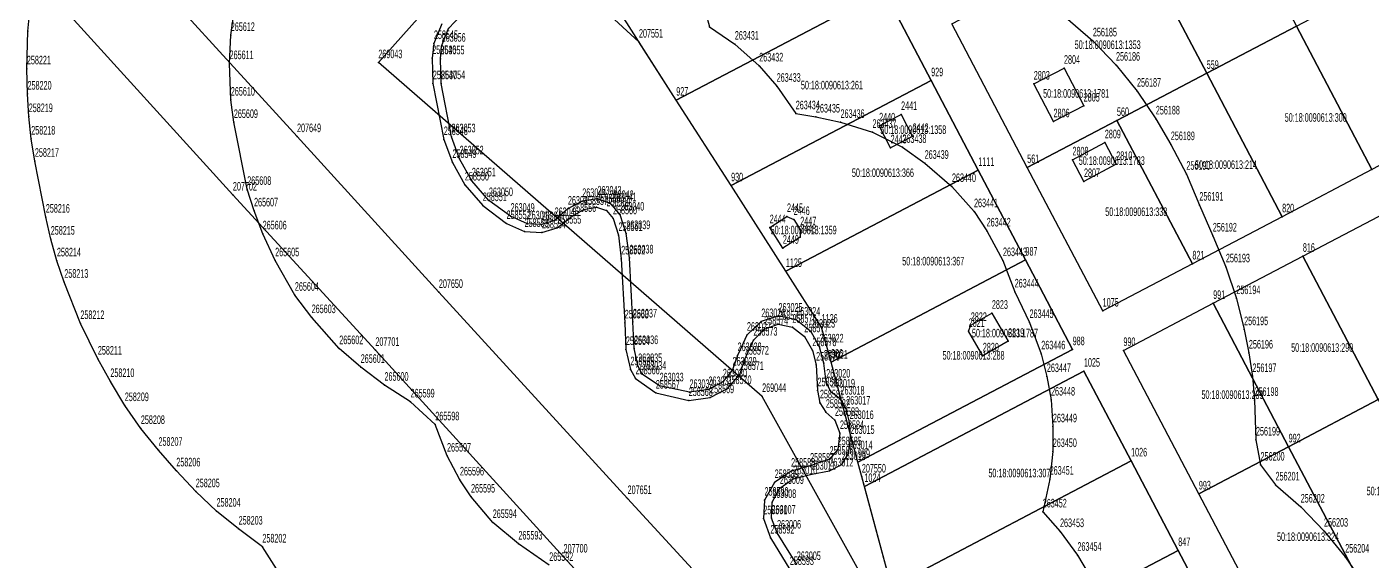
# Model space of a CAD drawing. Extents: x 1277570 to 1279623, y 422293 to 424918.
# Drawn here: x 1277600.1 to 1277931.9, y 423451.7 to 423583.6 of the extents above; entities that cross this region are included whole.
import ezdxf

# ---------------------------------------------------------------- set-up
doc = ezdxf.new("R2010")
doc.units = 0
doc.layers.get('0').update_dxf_attribs({"linetype": 'CONTINUOUS'})

# ---------------------------------------------------------------- blocks, each defined once
blk = doc.blocks.new('REGION0')
at = {"color": 7, "linetype": 'CONTINUOUS'}
blk.add_lwpolyline([(1277895.719999, 423432.259999), (1277884.089999, 423454.379999), (1277872.459999, 423476.509999), (1277860.829999, 423498.649998), (1277806.690002, 423470.199999), (1277805.1, 423476.14), (1277858.040001, 423503.960001), (1277846.410001, 423526.09), (1277834.780001, 423548.22), (1277823.150001, 423570.35), (1277811.520001, 423592.48)], dxfattribs=at)
for points in [[(1277850.360002, 423595.939999), (1277872.49, 423607.580001), (1277894.619999, 423619.199999), (1277916.750002, 423630.84), (1277938.890002, 423642.469998), (1277961.01, 423654.1), (1277979.620001, 423618.689998), (1277998.230002, 423583.280002), (1277976.099999, 423571.65), (1277953.97, 423560.019998), (1277931.840002, 423548.39), (1277909.709998, 423536.759998), (1277887.579999, 423525.130001), (1277865.450001, 423513.499999), (1277846.84, 423548.91), (1277828.229998, 423584.320002)], [(1277892.699999, 423515.39), (1277914.820002, 423527.020002), (1277936.960001, 423538.649999), (1277959.09, 423550.280001), (1277981.219998, 423561.909998), (1278003.350002, 423573.54), (1278021.959998, 423538.129999), (1278040.559999, 423502.730002), (1278018.430001, 423491.09), (1277996.300002, 423479.469998), (1277974.169998, 423467.830001), (1277952.04, 423456.209998), (1277929.910001, 423444.580001), (1277911.559999, 423434.929999), (1277904.149999, 423439.859999), (1277889.170001, 423468.36), (1277870.57, 423503.760002)]]:
    blk.add_lwpolyline(points, close=True, dxfattribs=at)

msp = doc.modelspace()

# ---------------------------------------------------------------- linework, layer by layer
at = {"color": 7, "linetype": 'CONTINUOUS'}
for points in [[(1278928.590002, 422296.199999), (1278272.21, 422313.72), (1278280.100001, 422652.879999), (1278114.470001, 422774.680002), (1277866.460001, 423219.000002), (1277891.869999, 423239.150001), (1277900.639998, 423248.799998), (1277891.869999, 423293.490002), (1277781.459999, 423492.419999), (1277686.81, 423574.800002), (1277715.729999, 423607.230001), (1277692.94, 423640.53), (1277730.620002, 423822.8), (1277756.040001, 423821.06), (1277827.020002, 423909.56)], [(1277768.459999, 423413.550001), (1277732.49, 423452.780002), (1277686.08, 423503.809999), (1277650.940001, 423542.140002), (1277607.750002, 423589.739998), (1277614.800002, 423610.27), (1277618.010002, 423609.200002), (1277620.679998, 423607.119998), (1277666.76, 423556.549998), (1277701.74, 423518.099998), (1277748.280002, 423467.220001), (1277785.79, 423426.299999)], [(1277664.529998, 423445.309999), (1277658.209998, 423455.269998), (1277652.349998, 423459.690002), (1277646.9, 423464.110001), (1277641.77, 423468.909999), (1277636.989999, 423474.050001), (1277632.579998, 423479.140002), (1277628.240001, 423484.510001), (1277624.28, 423490.169999), (1277620.72, 423496.1), (1277617.640002, 423501.649999), (1277613.320001, 423510.420002), (1277609.36, 423520.609998), (1277607.540001, 423525.879998), (1277606.019998, 423531.239998), (1277604.800001, 423536.679998), (1277602.109999, 423550.47), (1277601.199999, 423555.960002), (1277600.590001, 423561.500002), (1277600.29, 423567.050001), (1277600.130001, 423573.28), (1277600.330002, 423582.590002), (1277601.169998, 423590.890001)], [(1277766.699998, 423590.239999), (1277768.459999, 423583.58), (1277774.730001, 423579.380002), (1277780.74, 423573.999999), (1277785.05, 423568.979999), (1277789.750002, 423562.190002), (1277794.729999, 423561.399998), (1277800.8, 423560.07), (1277808.68, 423557.610002), (1277816.049998, 423553.879998), (1277821.549998, 423549.969999), (1277828.280001, 423544.24), (1277833.719998, 423538.03), (1277836.839998, 423533.27), (1277840.859998, 423525.949999), (1277843.750001, 423518.210001), (1277847.410001, 423510.680002), (1277850.309999, 423502.94), (1277851.689999, 423497.329999), (1277852.71, 423491.539999), (1277853.180001, 423484.940001), (1277853.149999, 423478.82), (1277852.380002, 423472), (1277850.669999, 423463.920002), (1277854.930001, 423459.069998), (1277859.220001, 423453.230001), (1277863.460002, 423446.140001)], [(1277728.960002, 423450.73), (1277721.350001, 423456), (1277715.030001, 423461.309998), (1277709.669998, 423467.599999), (1277706.939999, 423471.82), (1277703.75, 423477.7), (1277700.860002, 423485.429998), (1277694.759999, 423491.070001), (1277688.320002, 423495.189998), (1277682.460002, 423499.610002), (1277677.169998, 423504.220001), (1277670.370002, 423511.879998), (1277666.22, 423517.399998), (1277661.36, 423525.910001), (1277658.280002, 423532.560001), (1277656.15, 423538.219999), (1277654.479999, 423543.540001), (1277651.179999, 423560.050001), (1277650.429998, 423565.560002), (1277650.120001, 423574.570001), (1277650.420002, 423581.529998), (1277651.48, 423589.289999)], [(1277790.010001, 423450.939998), (1277785.14, 423458.709999), (1277783.790001, 423462.370002), (1277783.95, 423466.270001), (1277785.829998, 423469.730001), (1277789.120002, 423472.09), (1277793.680001, 423473.229999), (1277798.05, 423474.040002), (1277801.090001, 423475.610001), (1277802.779998, 423478.3), (1277803.259999, 423482.080002), (1277803.049998, 423485.749999), (1277802.200001, 423489.319998), (1277800.79, 423491.760002), (1277798.430001, 423493.529999), (1277797.270002, 423495.969998), (1277796.67, 423500.639998), (1277795.629998, 423504.640001), (1277793.519998, 423508.3), (1277789.879999, 423511.280002), (1277785.5, 423512.260001), (1277781.259998, 423510.899999), (1277777.72, 423507.529999), (1277775.409999, 423502.51), (1277774.170001, 423498.940001), (1277771.78, 423496.03), (1277768.230001, 423494.12), (1277763.54, 423493.420001), (1277756.179998, 423495.040002), (1277751.9, 423497.910001), (1277750.879999, 423499.800001), (1277749.9, 423504.24), (1277749.599999, 423510.81), (1277748.740002, 423526.61), (1277747.939998, 423532.619998), (1277746.460002, 423537.179999), (1277744.539998, 423539.509999), (1277743.839999, 423540.060002), (1277740.850001, 423541.149999), (1277737.110002, 423540.569998), (1277733.569999, 423538.659998), (1277730.289999, 423535.850001), (1277727.059998, 423534.83), (1277723.630001, 423535.029998), (1277719.430001, 423536.9), (1277714.079999, 423540.760002), (1277709.859999, 423545.63), (1277706.849999, 423551.07), (1277704.85, 423556.510001), (1277702.29, 423569.630001), (1277702.130001, 423575.750002), (1277702.420002, 423578.870002), (1277704.11, 423583.23), (1277707.270002, 423586.480002)], [(1277790.010001, 423450.939998), (1277785.14, 423458.709999), (1277783.790001, 423462.370002), (1277783.95, 423466.270001), (1277785.829998, 423469.730001), (1277789.120002, 423472.09), (1277793.680001, 423473.229999), (1277798.05, 423474.040002), (1277801.090001, 423475.610001), (1277802.779998, 423478.3), (1277803.259999, 423482.080002), (1277803.049998, 423485.749999), (1277802.200001, 423489.319998), (1277800.79, 423491.760002), (1277798.430001, 423493.529999), (1277797.270002, 423495.969998), (1277796.67, 423500.639998), (1277795.629998, 423504.640001), (1277793.519998, 423508.3), (1277789.879999, 423511.280002), (1277785.5, 423512.260001), (1277781.259998, 423510.899999), (1277777.72, 423507.529999), (1277775.409999, 423502.51), (1277774.170001, 423498.940001), (1277771.78, 423496.03), (1277768.230001, 423494.12), (1277763.54, 423493.420001), (1277756.179998, 423495.040002), (1277751.9, 423497.910001), (1277750.879999, 423499.800001), (1277749.9, 423504.24), (1277749.599999, 423510.81), (1277748.740002, 423526.61), (1277747.939998, 423532.619998), (1277746.460002, 423537.179999), (1277744.539998, 423539.509999), (1277743.839999, 423540.060002), (1277740.850001, 423541.149999), (1277737.110002, 423540.569998), (1277733.569999, 423538.659998), (1277730.289999, 423535.850001), (1277727.059998, 423534.83), (1277723.630001, 423535.029998), (1277719.430001, 423536.9), (1277714.079999, 423540.760002), (1277709.859999, 423545.63), (1277706.849999, 423551.07), (1277704.85, 423556.510001), (1277702.29, 423569.630001), (1277702.130001, 423575.750002), (1277702.420002, 423578.870002), (1277704.11, 423583.23), (1277707.270002, 423586.480002)], [(1277818.84, 423424.9), (1277806.060002, 423472.539999), (1277805.1, 423476.14), (1277798.460002, 423500.889998), (1277796.140001, 423509.529999), (1277787.33, 423523.290002), (1277773.810001, 423544.42), (1277760.280002, 423565.549998), (1277751.09, 423579.889998), (1277743.070002, 423587.250002)], [(1277853.229999, 423588.660001), (1277863.039999, 423580.180001), (1277868.74, 423574.189998), (1277873.919999, 423567.76), (1277878.560002, 423560.92), (1277882.259999, 423554.580002), (1277886.089998, 423547.260001), (1277889.299998, 423539.640001), (1277892.62, 423532.030002), (1277895.840001, 423524.420002), (1277898.420001, 423516.570001), (1277900.330001, 423508.909999), (1277901.520001, 423503.149998), (1277902.379998, 423497.329999), (1277902.890001, 423491.459999), (1277903.260001, 423481.68), (1277904.380002, 423475.479999), (1277908.079999, 423470.580002), (1277914.289998, 423465.130002), (1277920.040002, 423459.180001), (1277925.269998, 423452.780002), (1277929.959999, 423445.98)], [(1277702.46, 423584.330001), (1277700.519999, 423579.519999), (1277700.100001, 423575.850002), (1277700.259999, 423569.620002), (1277702.950001, 423555.83), (1277705.079998, 423550.170002), (1277708.160001, 423544.619999), (1277712.570002, 423539.529998), (1277718.430002, 423535.109999), (1277722.88, 423533.139998), (1277727.140002, 423532.820001), (1277730.929999, 423533.97), (1277734.6, 423536.880001), (1277737.509999, 423538.569999), (1277740.609998, 423539.15), (1277743.079998, 423538.270001), (1277744.68, 423536.280001), (1277746.05, 423532.159999), (1277746.710001, 423526.369999), (1277747.569998, 423510.569998), (1277747.869999, 423504.009998), (1277748.98, 423499.010002), (1277750.26, 423496.790001), (1277755.240002, 423493.26), (1277763.36, 423491.420001), (1277768.619998, 423492.120001), (1277772.919998, 423494.370001), (1277775.949998, 423497.84), (1277777.200001, 423501.630001), (1277779.320002, 423506.319999), (1277781.970002, 423509.009999), (1277785.450002, 423510.250002), (1277788.940002, 423509.5), (1277791.879998, 423507.18), (1277793.870002, 423503.739999), (1277794.770001, 423500.18), (1277795.13, 423493.840001), (1277795.719998, 423490.84), (1277797.189998, 423488.51), (1277799.43, 423486.52), (1277800.660002, 423483.290002), (1277800.100002, 423479.279999), (1277798.090002, 423476.93), (1277793.279999, 423475.229998), (1277788.599999, 423473.98), (1277784.549998, 423471.169998), (1277782.050001, 423466.81), (1277781.76, 423462.249999), (1277783.5, 423457.47), (1277788.300002, 423449.709999)], [(1277702.46, 423584.330001), (1277700.519999, 423579.519999), (1277700.100001, 423575.850002), (1277700.259999, 423569.620002), (1277702.950001, 423555.83), (1277705.079998, 423550.170002), (1277708.160001, 423544.619999), (1277712.570002, 423539.529998), (1277718.430002, 423535.109999), (1277722.88, 423533.139998), (1277727.140002, 423532.820001), (1277730.929999, 423533.97), (1277734.6, 423536.880001), (1277737.509999, 423538.569999), (1277740.609998, 423539.15), (1277743.079998, 423538.270001), (1277744.68, 423536.280001), (1277746.05, 423532.159999), (1277746.710001, 423526.369999), (1277747.569998, 423510.569998), (1277747.869999, 423504.009998), (1277748.98, 423499.010002), (1277750.26, 423496.790001), (1277755.240002, 423493.26), (1277763.36, 423491.420001), (1277768.619998, 423492.120001), (1277772.919998, 423494.370001), (1277775.949998, 423497.84), (1277777.200001, 423501.630001), (1277779.320002, 423506.319999), (1277781.970002, 423509.009999), (1277785.450002, 423510.250002), (1277788.940002, 423509.5), (1277791.879998, 423507.18), (1277793.870002, 423503.739999), (1277794.770001, 423500.18), (1277795.13, 423493.840001), (1277795.719998, 423490.84), (1277797.189998, 423488.51), (1277799.43, 423486.52), (1277800.660002, 423483.290002), (1277800.100002, 423479.279999), (1277798.090002, 423476.93), (1277793.279999, 423475.229998), (1277788.599999, 423473.98), (1277784.549998, 423471.169998), (1277782.050001, 423466.81), (1277781.76, 423462.249999), (1277783.5, 423457.47), (1277788.300002, 423449.709999)]]:
    msp.add_lwpolyline(points, dxfattribs=at)
for points in [[(1277872.49, 423607.580001), (1277894.619999, 423619.199999), (1277913.23, 423583.800002), (1277891.100002, 423572.17)], [(1277746.749998, 423586.68), (1277799.89, 423614.609999), (1277811.520001, 423592.48), (1277760.280002, 423565.549998)], [(1277828.229998, 423584.320002), (1277850.360002, 423595.939999), (1277872.49, 423607.580001), (1277891.100002, 423572.17), (1277868.969998, 423560.540002), (1277846.84, 423548.91)], [(1277913.23, 423583.800002), (1277935.359999, 423595.429999), (1277953.97, 423560.019998), (1277931.840002, 423548.39)], [(1277760.280002, 423565.549998), (1277811.520001, 423592.48), (1277823.150001, 423570.35), (1277773.810001, 423544.42)], [(1277891.100002, 423572.17), (1277913.23, 423583.800002), (1277931.840002, 423548.39), (1277909.709998, 423536.759998)], [(1277848.459998, 423569.530002), (1277855.91, 423573.420002), (1277860.780001, 423564.110001), (1277853.329999, 423560.220001)], [(1277773.810001, 423544.42), (1277823.150001, 423570.35), (1277834.780001, 423548.22), (1277787.33, 423523.290002)], [(1277868.969998, 423560.540002), (1277891.100002, 423572.17), (1277909.709998, 423536.759998), (1277887.579999, 423525.130001)], [(1277810.32, 423559.190001), (1277815.73, 423561.999998), (1277818.570001, 423556.590001), (1277813.15, 423553.769999)], [(1277846.84, 423548.91), (1277868.969998, 423560.540002), (1277887.579999, 423525.130001), (1277865.450001, 423513.499999)], [(1277860.839999, 423545.46), (1277857.999999, 423550.800001), (1277865.98, 423555.030001), (1277868.809999, 423549.69)], [(1277787.33, 423523.290002), (1277834.780001, 423548.22), (1277846.410001, 423526.09), (1277798.460002, 423500.889998), (1277796.140001, 423509.529999)], [(1277783.32, 423534.079998), (1277787.589999, 423536.82), (1277789.239999, 423536.090002), (1277790.869998, 423533.559998), (1277790.82, 423531.72), (1277786.579999, 423529.000002)], [(1277914.820002, 423527.020002), (1277936.960001, 423538.649999), (1277955.560002, 423503.240002), (1277933.429999, 423491.61)], [(1277892.699999, 423515.39), (1277914.820002, 423527.020002), (1277933.429999, 423491.61), (1277911.31, 423479.979998)], [(1277798.460002, 423500.889998), (1277846.410001, 423526.09), (1277858.040001, 423503.960001), (1277805.1, 423476.14)], [(1277870.57, 423503.760002), (1277892.699999, 423515.39), (1277911.31, 423479.979998), (1277889.170001, 423468.36)], [(1277842.130002, 423506.030001), (1277835.890001, 423502.42), (1277832.39, 423508.479999), (1277832.93, 423509.949999), (1277838.129999, 423512.950001)], [(1277806.690002, 423470.199999), (1277860.829999, 423498.649998), (1277872.459999, 423476.509999), (1277813.329999, 423445.440001)], [(1277911.31, 423479.979998), (1277933.429999, 423491.61), (1277952.04, 423456.209998), (1277929.910001, 423444.580001)], [(1277889.170001, 423468.36), (1277911.31, 423479.979998), (1277929.910001, 423444.580001), (1277911.559999, 423434.929999), (1277904.149999, 423439.859999)], [(1277813.329999, 423445.440001), (1277872.459999, 423476.509999), (1277884.089999, 423454.379999), (1277824.05, 423422.839999), (1277818.84, 423424.9)], [(1277824.05, 423422.839999), (1277884.089999, 423454.379999), (1277895.719999, 423432.259999), (1277861.759999, 423407.920002)]]:
    msp.add_lwpolyline(points, close=True, dxfattribs=at)
at = {"color": 7}
for p in [(1277704.11, 423583.23), (1277768.459999, 423583.58), (1277600.330002, 423582.590002), (1277650.420002, 423581.529998), (1277751.09, 423579.889998), (1277863.039999, 423580.180001), (1277700.519999, 423579.519999), (1277702.420002, 423578.870002), (1277774.730001, 423579.380002), (1277600.130001, 423573.28), (1277650.120001, 423574.570001), (1277686.81, 423574.800002), (1277700.100001, 423575.850002), (1277702.130001, 423575.750002), (1277780.74, 423573.999999), (1277855.91, 423573.420002), (1277868.74, 423574.189998), (1277823.150001, 423570.35), (1277891.100002, 423572.17), (1277600.29, 423567.050001), (1277700.259999, 423569.620002), (1277702.29, 423569.630001), (1277785.05, 423568.979999), (1277848.459998, 423569.530002), (1277873.919999, 423567.76), (1277650.429998, 423565.560002), (1277760.280002, 423565.549998), (1277860.780001, 423564.110001), (1277600.590001, 423561.500002), (1277651.179999, 423560.050001), (1277789.750002, 423562.190002), (1277794.729999, 423561.399998), (1277800.8, 423560.07), (1277815.73, 423561.999998), (1277853.329999, 423560.220001), (1277868.969998, 423560.540002), (1277878.560002, 423560.92), (1277666.76, 423556.549998), (1277808.68, 423557.610002), (1277810.32, 423559.190001), (1277818.570001, 423556.590001), (1277601.199999, 423555.960002), (1277702.950001, 423555.83), (1277704.85, 423556.510001), (1277813.15, 423553.769999), (1277816.049998, 423553.879998), (1277865.98, 423555.030001), (1277882.259999, 423554.580002), (1277602.109999, 423550.47), (1277705.079998, 423550.170002), (1277706.849999, 423551.07), (1277821.549998, 423549.969999), (1277857.999999, 423550.800001), (1277834.780001, 423548.22), (1277846.84, 423548.91), (1277868.809999, 423549.69), (1277886.089998, 423547.260001), (1277931.840002, 423548.39), (1277654.479999, 423543.540001), (1277708.160001, 423544.619999), (1277709.859999, 423545.63), (1277773.810001, 423544.42), (1277828.280001, 423544.24), (1277860.839999, 423545.46), (1277650.940001, 423542.140002), (1277714.079999, 423540.760002), (1277737.110002, 423540.569998), (1277740.850001, 423541.149999), (1277743.839999, 423540.060002), (1277604.800001, 423536.679998), (1277656.15, 423538.219999), (1277712.570002, 423539.529998), (1277719.430001, 423536.9), (1277733.569999, 423538.659998), (1277734.6, 423536.880001), (1277737.509999, 423538.569999), (1277740.609998, 423539.15), (1277743.079998, 423538.270001), (1277744.539998, 423539.509999), (1277746.460002, 423537.179999), (1277787.589999, 423536.82), (1277833.719998, 423538.03), (1277889.299998, 423539.640001), (1277909.709998, 423536.759998), (1277718.430002, 423535.109999), (1277723.630001, 423535.029998), (1277727.059998, 423534.83), (1277730.289999, 423535.850001), (1277730.929999, 423533.97), (1277744.68, 423536.280001), (1277783.32, 423534.079998), (1277789.239999, 423536.090002), (1277790.869998, 423533.559998), (1277606.019998, 423531.239998), (1277658.280002, 423532.560001), (1277722.88, 423533.139998), (1277727.140002, 423532.820001), (1277746.05, 423532.159999), (1277747.939998, 423532.619998), (1277790.82, 423531.72), (1277836.839998, 423533.27), (1277892.62, 423532.030002), (1277786.579999, 423529.000002), (1277914.820002, 423527.020002), (1277607.540001, 423525.879998), (1277661.36, 423525.910001), (1277746.710001, 423526.369999), (1277748.740002, 423526.61), (1277840.859998, 423525.949999), (1277846.410001, 423526.09), (1277887.579999, 423525.130001), (1277895.840001, 423524.420002), (1277609.36, 423520.609998), (1277787.33, 423523.290002), (1277666.22, 423517.399998), (1277701.74, 423518.099998), (1277843.750001, 423518.210001), (1277865.450001, 423513.499999), (1277892.699999, 423515.39), (1277898.420001, 423516.570001), (1277613.320001, 423510.420002), (1277670.370002, 423511.879998), (1277747.569998, 423510.569998), (1277749.599999, 423510.81), (1277781.259998, 423510.899999), (1277785.450002, 423510.250002), (1277785.5, 423512.260001), (1277789.879999, 423511.280002), (1277838.129999, 423512.950001), (1277847.410001, 423510.680002), (1277777.72, 423507.529999), (1277781.970002, 423509.009999), (1277788.940002, 423509.5), (1277791.879998, 423507.18), (1277793.519998, 423508.3), (1277796.140001, 423509.529999), (1277832.39, 423508.479999), (1277832.93, 423509.949999), (1277900.330001, 423508.909999), (1277677.169998, 423504.220001), (1277686.08, 423503.809999), (1277747.869999, 423504.009998), (1277749.9, 423504.24), (1277779.320002, 423506.319999), (1277793.870002, 423503.739999), (1277795.629998, 423504.640001), (1277842.130002, 423506.030001), (1277858.040001, 423503.960001), (1277870.57, 423503.760002), (1277617.640002, 423501.649999), (1277775.409999, 423502.51), (1277777.200001, 423501.630001), (1277794.770001, 423500.18), (1277796.67, 423500.639998), (1277798.460002, 423500.889998), (1277835.890001, 423502.42), (1277850.309999, 423502.94), (1277901.520001, 423503.149998), (1277682.460002, 423499.610002), (1277748.98, 423499.010002), (1277750.879999, 423499.800001), (1277751.9, 423497.910001), (1277774.170001, 423498.940001), (1277775.949998, 423497.84), (1277851.689999, 423497.329999), (1277860.829999, 423498.649998), (1277902.379998, 423497.329999), (1277620.72, 423496.1), (1277688.320002, 423495.189998), (1277750.26, 423496.790001), (1277756.179998, 423495.040002), (1277768.230001, 423494.12), (1277771.78, 423496.03), (1277772.919998, 423494.370001), (1277795.13, 423493.840001), (1277797.270002, 423495.969998), (1277798.430001, 423493.529999), (1277694.759999, 423491.070001), (1277755.240002, 423493.26), (1277763.36, 423491.420001), (1277763.54, 423493.420001), (1277768.619998, 423492.120001), (1277781.459999, 423492.419999), (1277795.719998, 423490.84), (1277800.79, 423491.760002), (1277852.71, 423491.539999), (1277902.890001, 423491.459999), (1277624.28, 423490.169999), (1277797.189998, 423488.51), (1277802.200001, 423489.319998), (1277628.240001, 423484.510001), (1277700.860002, 423485.429998), (1277799.43, 423486.52), (1277803.049998, 423485.749999), (1277853.180001, 423484.940001), (1277800.660002, 423483.290002), (1277803.259999, 423482.080002), (1277903.260001, 423481.68), (1277632.579998, 423479.140002), (1277703.75, 423477.7), (1277798.090002, 423476.93), (1277800.100002, 423479.279999), (1277802.779998, 423478.3), (1277853.149999, 423478.82), (1277911.31, 423479.979998), (1277636.989999, 423474.050001), (1277788.599999, 423473.98), (1277793.279999, 423475.229998), (1277798.05, 423474.040002), (1277801.090001, 423475.610001), (1277805.1, 423476.14), (1277872.459999, 423476.509999), (1277904.380002, 423475.479999), (1277706.939999, 423471.82), (1277784.549998, 423471.169998), (1277789.120002, 423472.09), (1277793.680001, 423473.229999), (1277806.060002, 423472.539999), (1277852.380002, 423472), (1277908.079999, 423470.580002), (1277641.77, 423468.909999), (1277709.669998, 423467.599999), (1277748.280002, 423467.220001), (1277785.829998, 423469.730001), (1277806.690002, 423470.199999), (1277889.170001, 423468.36), (1277646.9, 423464.110001), (1277782.050001, 423466.81), (1277783.95, 423466.270001), (1277850.669999, 423463.920002), (1277914.289998, 423465.130002), (1277715.030001, 423461.309998), (1277781.76, 423462.249999), (1277783.790001, 423462.370002), (1277652.349998, 423459.690002), (1277783.5, 423457.47), (1277785.14, 423458.709999), (1277854.930001, 423459.069998), (1277920.040002, 423459.180001), (1277658.209998, 423455.269998), (1277721.350001, 423456), (1277884.089999, 423454.379999), (1277732.49, 423452.780002), (1277859.220001, 423453.230001), (1277925.269998, 423452.780002)]:
    msp.add_point(p, dxfattribs=at)

# ---------------------------------------------------------------- block references
msp.add_blockref('REGION0', (0, 0), dxfattribs=at)

# ---------------------------------------------------------------- texts
at = {"color": 7, "width": 0.5}
for s, height, p in [('265612', 2.122557, (1277650.420002, 423582.602443)), ('207551', 2.122557, (1277751.09, 423580.962443)), ('256185', 2.122557, (1277863.039999, 423581.252441)), ('258545', 2.122561, (1277700.519999, 423580.592441)), ('263056', 2.122557, (1277702.420002, 423579.942442)), ('263431', 2.122557, (1277774.730001, 423580.452443)), ('50:18:0090613:1353', 2.122557, (1277858.541031, 423578.145482)), ('258221', 2.122557, (1277600.130001, 423574.352441)), ('265611', 2.122557, (1277650.120001, 423575.642441)), ('269043', 2.122557, (1277686.81, 423575.872443)), ('258546', 2.122557, (1277700.100001, 423576.922442)), ('263055', 2.122557, (1277702.130001, 423576.822443)), ('263432', 2.122561, (1277780.74, 423575.07244)), ('2804', 2.122557, (1277855.91, 423574.492442)), ('256186', 2.122557, (1277868.74, 423575.262443)), ('929', 2.122557, (1277823.150001, 423571.42244)), ('559', 2.122561, (1277891.100002, 423573.242441)), ('258220', 2.122557, (1277600.29, 423568.122441)), ('258547', 2.122557, (1277700.259999, 423570.692442)), ('263054', 2.122557, (1277702.29, 423570.702442)), ('263433', 2.122561, (1277785.05, 423570.052441)), ('50:18:0090613:261', 2.122561, (1277791.025593, 423568.170676)), ('2803', 2.122557, (1277848.459998, 423570.602443)), ('256187', 2.122561, (1277873.919999, 423568.832441)), ('265610', 2.122557, (1277650.429998, 423566.632442)), ('927', 2.122557, (1277760.280002, 423566.622443)), ('50:18:0090613:1781', 2.122557, (1277850.767826, 423566.11248)), ('2805', 2.122557, (1277860.780001, 423565.182441)), ('258219', 2.122557, (1277600.590001, 423562.572442)), ('265609', 2.122557, (1277651.179999, 423561.122441)), ('263434', 2.122557, (1277789.750002, 423563.262442)), ('263435', 2.122557, (1277794.729999, 423562.472443)), ('263436', 2.122561, (1277800.8, 423561.142441)), ('2441', 2.122557, (1277815.73, 423563.072443)), ('2806', 2.122557, (1277853.329999, 423561.292441)), ('560', 2.122557, (1277868.969998, 423561.612443)), ('256188', 2.122557, (1277878.560002, 423561.992441)), ('263437', 2.122557, (1277808.68, 423558.682442)), ('2440', 2.122557, (1277810.32, 423560.262441)), ('50:18:0090613:300', 2.122557, (1277910.345, 423560.18244)), ('258218', 2.122557, (1277601.199999, 423557.032443)), ('207649', 2.122561, (1277666.76, 423557.62244)), ('258548', 2.122557, (1277702.950001, 423556.90244)), ('263053', 2.122557, (1277704.85, 423557.582441)), ('50:18:0090613:1358', 2.122557, (1277810.590537, 423557.178818)), ('2443', 2.122561, (1277813.15, 423554.842441)), ('263438', 2.122557, (1277816.049998, 423554.952443)), ('2442', 2.122557, (1277818.570001, 423557.662441)), ('2809', 2.122557, (1277865.98, 423556.102441)), ('256189', 2.122557, (1277882.259999, 423555.652442)), ('258217', 2.122557, (1277602.109999, 423551.54244)), ('258549', 2.122557, (1277705.079998, 423551.242443)), ('263052', 2.122557, (1277706.849999, 423552.142441)), ('2808', 2.122557, (1277857.999999, 423551.872441)), ('263439', 2.122561, (1277821.549998, 423551.042441)), ('1111', 2.122557, (1277834.780001, 423549.292441)), ('561', 2.122557, (1277846.84, 423549.982441)), ('50:18:0090613:1783', 2.122557, (1277859.554582, 423549.537642)), ('2810', 2.122557, (1277868.809999, 423550.76244)), ('256190', 2.122557, (1277886.089998, 423548.332441)), ('50:18:0090613:214', 2.122557, (1277888.215002, 423548.552443)), ('265608', 2.122557, (1277654.479999, 423544.612441)), ('258550', 2.122561, (1277708.160001, 423545.69244)), ('263051', 2.122557, (1277709.859999, 423546.70244)), ('930', 2.122557, (1277773.810001, 423545.49244)), ('50:18:0090613:366', 2.122561, (1277803.602488, 423546.543464)), ('263440', 2.122557, (1277828.280001, 423545.312441)), ('2807', 2.122557, (1277860.839999, 423546.53244)), ('207702', 2.122557, (1277650.940001, 423543.212442)), ('263050', 2.122557, (1277714.079999, 423541.832442)), ('263044', 2.122557, (1277737.110002, 423541.642443)), ('263043', 2.122561, (1277740.850001, 423542.222441)), ('263042', 2.122557, (1277743.839999, 423541.132442)), ('265607', 2.122561, (1277656.15, 423539.29244)), ('258551', 2.122557, (1277712.570002, 423540.602443)), ('263049', 2.122557, (1277719.430001, 423537.97244)), ('263045', 2.122561, (1277733.569999, 423539.73244)), ('258556', 2.122557, (1277734.6, 423537.952441)), ('258557', 2.122561, (1277737.509999, 423539.64244)), ('258558', 2.122557, (1277740.609998, 423540.22244)), ('258559', 2.122557, (1277743.079998, 423539.342441)), ('263041', 2.122561, (1277744.539998, 423540.582441)), ('263040', 2.122561, (1277746.460002, 423538.25244)), ('2445', 2.122561, (1277787.589999, 423537.892441)), ('263441', 2.122561, (1277833.719998, 423539.102441)), ('256191', 2.122557, (1277889.299998, 423540.712442)), ('820', 2.122561, (1277909.709998, 423537.83244)), ('258216', 2.122557, (1277604.800001, 423537.752443)), ('258552', 2.122561, (1277718.430002, 423536.18244)), ('263048', 2.122561, (1277723.630001, 423536.10244)), ('263047', 2.122557, (1277727.059998, 423535.90244)), ('263046', 2.122557, (1277730.289999, 423536.922441)), ('258555', 2.122561, (1277730.929999, 423535.042441)), ('258560', 2.122557, (1277744.68, 423537.352441)), ('2444', 2.122561, (1277783.32, 423535.15244)), ('2446', 2.122557, (1277789.239999, 423537.162442)), ('2447', 2.122561, (1277790.869998, 423534.63244)), ('50:18:0090613:338', 2.122557, (1277866.084998, 423536.922441)), ('258215', 2.122557, (1277606.019998, 423532.312443)), ('265606', 2.122557, (1277658.280002, 423533.632441)), ('258553', 2.122557, (1277722.88, 423534.212443)), ('258554', 2.122557, (1277727.140002, 423533.892441)), ('258561', 2.122561, (1277746.05, 423533.232441)), ('263039', 2.122557, (1277747.939998, 423533.692443)), ('50:18:0090613:1359', 2.122557, (1277783.55211, 423532.409609)), ('2448', 2.122557, (1277790.82, 423532.79244)), ('263442', 2.122557, (1277836.839998, 423534.34244)), ('256192', 2.122557, (1277892.62, 423533.102442)), ('2449', 2.122557, (1277786.579999, 423530.072442)), ('816', 2.122557, (1277914.820002, 423528.092442)), ('258214', 2.122557, (1277607.540001, 423526.952443)), ('265605', 2.122557, (1277661.36, 423526.982441)), ('258562', 2.122561, (1277746.710001, 423527.442441)), ('263038', 2.122557, (1277748.740002, 423527.682441)), ('50:18:0090613:367', 2.122557, (1277816.008789, 423524.727717)), ('263443', 2.122561, (1277840.859998, 423527.02244)), ('987', 2.122557, (1277846.410001, 423527.162441)), ('821', 2.122557, (1277887.579999, 423526.202441)), ('256193', 2.122557, (1277895.840001, 423525.492442)), ('258213', 2.122557, (1277609.36, 423521.682443)), ('1125', 2.122557, (1277787.33, 423524.362443)), ('265604', 2.122561, (1277666.22, 423518.47244)), ('207650', 2.122557, (1277701.74, 423519.172443)), ('263444', 2.122557, (1277843.750001, 423519.282442)), ('1075', 2.122561, (1277865.450001, 423514.57244)), ('991', 2.122561, (1277892.699999, 423516.462441)), ('256194', 2.122557, (1277898.420001, 423517.642442)), ('258212', 2.122557, (1277613.320001, 423511.492442)), ('265603', 2.122557, (1277670.370002, 423512.952443)), ('258563', 2.122561, (1277747.569998, 423511.64244)), ('263037', 2.122561, (1277749.599999, 423511.882441)), ('263026', 2.122561, (1277781.259998, 423511.972441)), ('258575', 2.122557, (1277785.450002, 423511.322442)), ('263025', 2.122557, (1277785.5, 423513.332441)), ('263024', 2.122557, (1277789.879999, 423512.352442)), ('2823', 2.122557, (1277838.129999, 423514.022441)), ('263445', 2.122557, (1277847.410001, 423511.752442)), ('263027', 2.122561, (1277777.72, 423508.602441)), ('258574', 2.122561, (1277781.970002, 423510.08244)), ('258576', 2.122557, (1277788.940002, 423510.572441)), ('258577', 2.122561, (1277791.879998, 423508.252441)), ('263023', 2.122561, (1277793.519998, 423509.372441)), ('1126', 2.122561, (1277796.140001, 423510.60244)), ('2821', 2.122561, (1277832.39, 423509.552441)), ('2822', 2.122561, (1277832.93, 423511.022441)), ('256195', 2.122561, (1277900.330001, 423509.982441)), ('265602', 2.122557, (1277677.169998, 423505.292441)), ('207701', 2.122561, (1277686.08, 423504.882441)), ('258564', 2.122557, (1277747.869999, 423505.082443)), ('263036', 2.122561, (1277749.9, 423505.312441)), ('258573', 2.122561, (1277779.320002, 423507.392441)), ('258578', 2.122561, (1277793.870002, 423504.81244)), ('263022', 2.122557, (1277795.629998, 423505.712442)), ('50:18:0090613:1787', 2.122557, (1277833.205672, 423506.962515)), ('2819', 2.122557, (1277842.130002, 423507.102441)), ('988', 2.122557, (1277858.040001, 423505.032441)), ('990', 2.122557, (1277870.57, 423504.832443)), ('258211', 2.122561, (1277617.640002, 423502.722441)), ('263028', 2.122561, (1277775.409999, 423503.582441)), ('258572', 2.122557, (1277777.200001, 423502.702441)), ('263021', 2.122557, (1277796.67, 423501.712443)), ('986', 2.122561, (1277798.460002, 423501.96244)), ('50:18:0090613:288', 2.122557, (1277825.953144, 423501.479434)), ('2820', 2.122557, (1277835.890001, 423503.49244)), ('263446', 2.122557, (1277850.309999, 423504.01244)), ('256196', 2.122557, (1277901.520001, 423504.222443)), ('50:18:0090613:290', 2.122557, (1277911.94, 423503.40244)), ('265601', 2.122557, (1277682.460002, 423500.682443)), ('258565', 2.122557, (1277748.98, 423500.082442)), ('263035', 2.122557, (1277750.879999, 423500.872442)), ('263034', 2.122557, (1277751.9, 423498.982441)), ('263029', 2.122557, (1277774.170001, 423500.012441)), ('258571', 2.122557, (1277775.949998, 423498.91244)), ('258579', 2.122561, (1277794.770001, 423501.252441)), ('263447', 2.122561, (1277851.689999, 423498.402441)), ('1025', 2.122557, (1277860.829999, 423499.722443)), ('256197', 2.122561, (1277902.379998, 423498.402441)), ('258210', 2.122557, (1277620.72, 423497.172441)), ('265600', 2.122557, (1277688.320002, 423496.262443)), ('258566', 2.122557, (1277750.26, 423497.862441)), ('263033', 2.122557, (1277756.179998, 423496.112442)), ('263031', 2.122557, (1277768.230001, 423495.19244)), ('263030', 2.122561, (1277771.78, 423497.102441)), ('258570', 2.122557, (1277772.919998, 423495.442441)), ('258580', 2.122557, (1277795.13, 423494.912442)), ('263020', 2.122557, (1277797.270002, 423497.042443)), ('265599', 2.122557, (1277694.759999, 423492.142442)), ('258567', 2.122557, (1277755.240002, 423494.33244)), ('258568', 2.122557, (1277763.36, 423492.492442)), ('263032', 2.122557, (1277763.54, 423494.492441)), ('258569', 2.122557, (1277768.619998, 423493.192441)), ('269044', 2.122561, (1277781.459999, 423493.49244)), ('258581', 2.122557, (1277795.719998, 423491.91244)), ('263019', 2.122561, (1277798.430001, 423494.602441)), ('263018', 2.122557, (1277800.79, 423492.832442)), ('263448', 2.122561, (1277852.71, 423492.612441)), ('50:18:0090613:289', 2.122557, (1277889.813382, 423491.774772)), ('256198', 2.122561, (1277902.890001, 423492.532441)), ('258209', 2.122561, (1277624.28, 423491.24244)), ('258582', 2.122561, (1277797.189998, 423489.582441)), ('263017', 2.122557, (1277802.200001, 423490.392443)), ('258208', 2.122557, (1277628.240001, 423485.582441)), ('265598', 2.122557, (1277700.860002, 423486.502443)), ('258583', 2.122561, (1277799.43, 423487.592441)), ('263016', 2.122561, (1277803.049998, 423486.822441)), ('263449', 2.122557, (1277853.180001, 423486.012441)), ('258584', 2.122557, (1277800.660002, 423484.362442)), ('263015', 2.122557, (1277803.259999, 423483.152442)), ('256199', 2.122561, (1277903.260001, 423482.752441)), ('258207', 2.122557, (1277632.579998, 423480.212442)), ('265597', 2.122557, (1277703.75, 423478.77244)), ('258585', 2.122561, (1277800.100002, 423480.35244)), ('263014', 2.122557, (1277802.779998, 423479.372441)), ('263450', 2.122557, (1277853.149999, 423479.892441)), ('992', 2.122557, (1277911.31, 423481.052443)), ('258206', 2.122557, (1277636.989999, 423475.122441)), ('258588', 2.122557, (1277788.599999, 423475.052441)), ('258587', 2.122557, (1277793.279999, 423476.302443)), ('263012', 2.122557, (1277798.05, 423475.112442)), ('258586', 2.122561, (1277798.090002, 423478.002441)), ('263013', 2.122557, (1277801.090001, 423476.682441)), ('989', 2.122557, (1277805.1, 423477.212441)), ('1026', 2.122561, (1277872.459999, 423477.58244)), ('256200', 2.122561, (1277904.380002, 423476.55244)), ('265596', 2.122557, (1277706.939999, 423472.892441)), ('258589', 2.122557, (1277784.549998, 423472.242443)), ('263010', 2.122561, (1277789.120002, 423473.162441)), ('263011', 2.122561, (1277793.680001, 423474.30244)), ('207550', 2.122561, (1277806.060002, 423473.61244)), ('50:18:0090613:307', 2.122557, (1277837.269912, 423472.430471)), ('263451', 2.122557, (1277852.380002, 423473.07244)), ('256201', 2.122557, (1277908.079999, 423471.652442)), ('258205', 2.122561, (1277641.77, 423469.98244)), ('265595', 2.122561, (1277709.669998, 423468.672441)), ('207651', 2.122557, (1277748.280002, 423468.292442)), ('263009', 2.122557, (1277785.829998, 423470.802441)), ('1024', 2.122561, (1277806.690002, 423471.27244)), ('993', 2.122557, (1277889.170001, 423469.432441)), ('258204', 2.122557, (1277646.9, 423465.182441)), ('258590', 2.122557, (1277782.050001, 423467.88244)), ('263008', 2.122557, (1277783.95, 423467.342442)), ('263452', 2.122557, (1277850.669999, 423464.992442)), ('256202', 2.122557, (1277914.289998, 423466.202442)), ('50:18:0090613:325', 2.122561, (1277930.548261, 423467.996509)), ('265594', 2.122561, (1277715.030001, 423462.38244)), ('258591', 2.122561, (1277781.76, 423463.32244)), ('263007', 2.122557, (1277783.790001, 423463.442442)), ('258203', 2.122557, (1277652.349998, 423460.762442)), ('258592', 2.122557, (1277783.5, 423458.542441)), ('263006', 2.122561, (1277785.14, 423459.78244)), ('263453', 2.122557, (1277854.930001, 423460.142443)), ('256203', 2.122557, (1277920.040002, 423460.252442)), ('258202', 2.122557, (1277658.209998, 423456.342443)), ('265593', 2.122557, (1277721.350001, 423457.072441)), ('847', 2.122561, (1277884.089999, 423455.452441)), ('50:18:0090613:324', 2.122561, (1277908.446373, 423456.717086)), ('265592', 2.122557, (1277728.960002, 423451.802441)), ('207700', 2.122557, (1277732.49, 423453.852442)), ('263005', 2.122557, (1277790.010001, 423452.012443)), ('263454', 2.122557, (1277859.220001, 423454.302441)), ('256204', 2.122557, (1277925.269998, 423453.852442)), ('258593', 2.122561, (1277788.300002, 423450.782441))]:
    msp.add_text(s, height=height, dxfattribs=at).set_placement(p)

doc.saveas('drawing.dxf')
